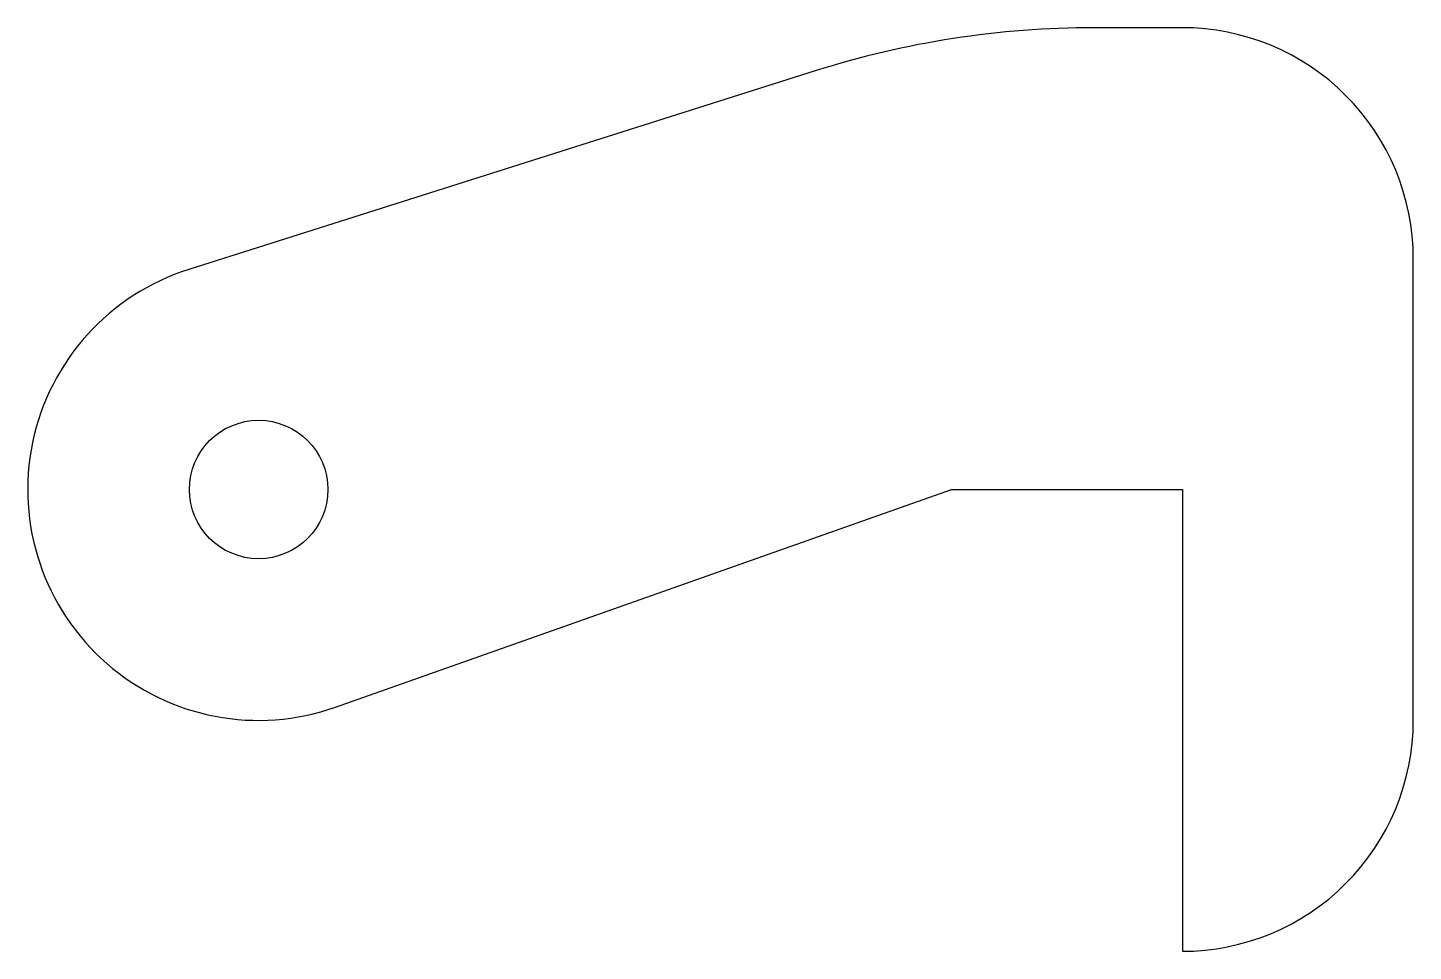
# Model space of a CAD drawing. Header units: millimetres. Extents: x -20 to 10, y -10 to 10.
import ezdxf

# ---------------------------------------------------------------- set-up
doc = ezdxf.new("R2010")
doc.units = ezdxf.units.MM

msp = doc.modelspace()

# ---------------------------------------------------------------- linework, layer by layer
msp.add_lwpolyline([(10, 5, 0.414214), (5, 10), (3.094, 10, 0.076893), (-2.949, 9.065), (-16.511, 4.766, 1.016571), (-13.333, -4.714), (0, 0), (5, 0), (5, -10, 0.414214), (10, -5)], format="xyb", close=True)
msp.add_circle((-15, 0), 1.5)

doc.saveas('drawing.dxf')
